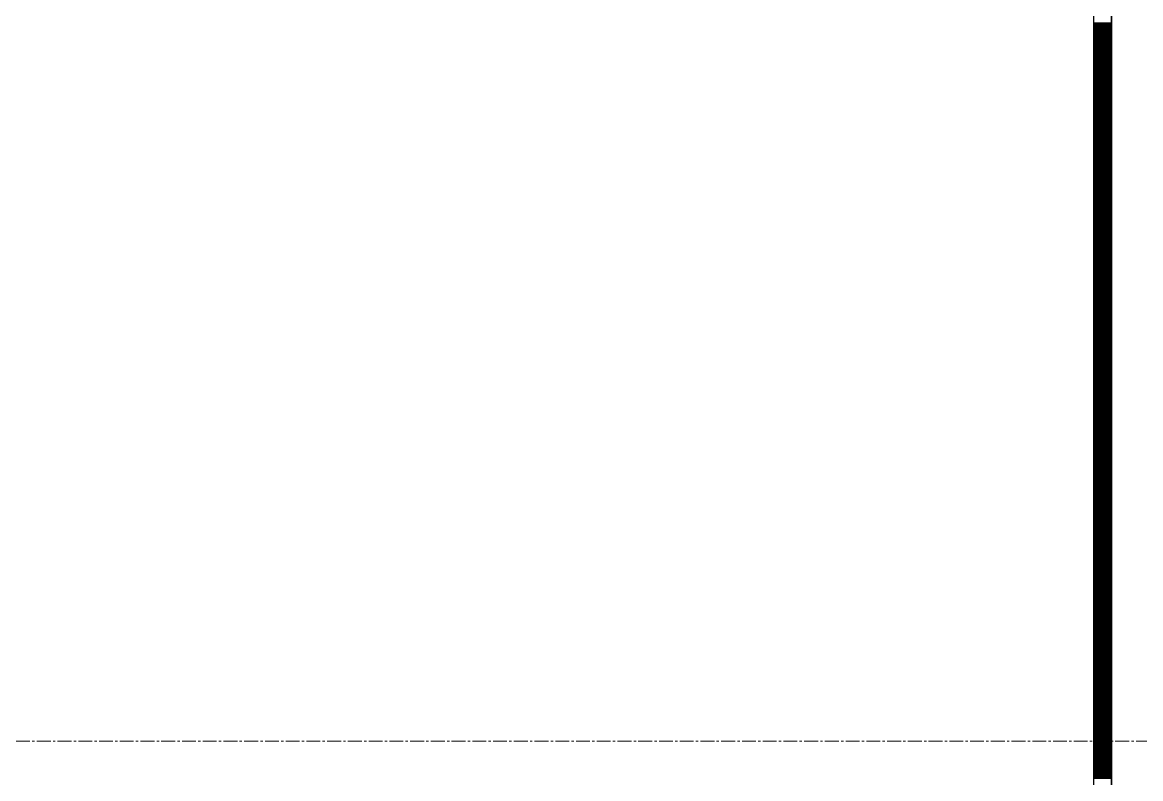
# Model space of a CAD drawing. Header units: millimetres. Extents: x -231292 to 573618, y -153144 to 564035.
# Drawn here: x 7072 to 8613, y 225215 to 226257 of the extents above; entities that cross this region are included whole.
import ezdxf

# ---------------------------------------------------------------- set-up
doc = ezdxf.new("R2010")
doc.units = ezdxf.units.MM
doc.linetypes.add('CENTER2', pattern=[28.575, 19.05, -3.175, 3.175, -3.175])
doc.layers.get('0').update_dxf_attribs({"color": 250})
doc.layers.get('Defpoints').update_dxf_attribs({"color": 250})
for name, color, linetype, lineweight in [('АР_Тонкая', 250, 'Continuous', 5), ('АР_Штриховка', 250, 'Continuous', 0), ('РД_Оси_100', 250, 'Continuous', 0), ('РД_Оси_размер', 250, 'Continuous', 0)]:
    doc.layers.add(name, color=color, linetype=linetype, lineweight=lineweight)
doc.styles.add('style1', font='ARIALN.TTF')
doc.dimstyles.new('Dim100_ареал', dxfattribs={"dimscale": 100, "dimtxt": 2.5, "dimasz": 1, "dimexe": 1, "dimexo": 1, "dimgap": 0.5, "dimtad": 1, "dimzin": 12, "dimdsep": 46, "dimtxsty": 'style1', "dimblk": 'ARCHTICK', "dimcen": 1, "dimdle": 1, "dimclrd": 256, "dimclre": 256, "dimaunit": 1, "dimadec": 0, "dimazin": 3, "dimtfac": 1, "dimtmove": 1, "dimatfit": 3, "dimldrblk": 'OPEN30', "dimfxl": 2, "dimfxlon": 1, "dimtolj": 1, "dimtzin": 0, "dimlwd": 9, "dimlwe": 9, "dimarcsym": 0})

# ---------------------------------------------------------------- blocks, each defined once
blk = doc.blocks.new('_ArchTick')
at = {"color": 0, "linetype": 'ByBlock', "const_width": 0.15}
blk.add_lwpolyline([(-0.5, -0.5), (0.5, 0.5)], dxfattribs=at)
blk = doc.blocks.new('*D180')
at = {"layer": 'Defpoints', "color": 0, "transparency": 16777216}
for p in [(1193587.3, 174613.2), (1194587.3, 174613.2), (1194587.3, 167713.2)]:
    blk.add_point(p, dxfattribs=at)
at = {"layer": 'РД_Оси_размер', "lineweight": 9, "transparency": 16777216}
for p, q in [((1193587.3, 167613.2), (1193587.3, 174713.2)), ((1193787.3, 174613.2), (1193487.3, 174613.2)), ((1193787.3, 167713.2), (1193487.3, 167713.2))]:
    blk.add_line(p, q, dxfattribs=at)
at = {"layer": 'РД_Оси_размер', "lineweight": 9, "transparency": 16777216, "xscale": 100, "yscale": 100, "zscale": 100}
for p, rotation in [((1193587.3, 174613.2), 90), ((1193587.3, 167713.2), 270)]:
    blk.add_blockref('_ArchTick', p, dxfattribs=dict(at, rotation=rotation))
at = {"layer": 'РД_Оси_размер', "color": 0, "transparency": 16777216, "insert": (1193179.9, 171163.2), "char_height": 700, "attachment_point": 5, "rotation": 90, "style": 'style1'}
blk.add_mtext('\\A1;6900', dxfattribs=at)
blk = doc.blocks.new('_Open30')
at = {"color": 0, "linetype": 'ByBlock', "lineweight": -2}
for p, q in [((-1, 0.268), (0, 0)), ((0, 0), (-1, -0.268)), ((0, 0), (-1, 0))]:
    blk.add_line(p, q, dxfattribs=at)
blk = doc.blocks.new('*D181')
at = {"layer": 'Defpoints', "color": 0, "transparency": 16777216}
for p in [(1193587.3, 177013.2), (1194587.3, 177013.2), (1194587.3, 174613.2)]:
    blk.add_point(p, dxfattribs=at)
at = {"layer": 'РД_Оси_размер', "lineweight": 9, "transparency": 16777216}
for p, q in [((1193587.3, 174513.2), (1193587.3, 177113.2)), ((1193787.3, 177013.2), (1193487.3, 177013.2)), ((1193787.3, 174613.2), (1193487.3, 174613.2))]:
    blk.add_line(p, q, dxfattribs=at)
at = {"layer": 'РД_Оси_размер', "lineweight": 9, "transparency": 16777216, "xscale": 100, "yscale": 100, "zscale": 100}
for p, rotation in [((1193587.3, 177013.2), 90), ((1193587.3, 174613.2), 270)]:
    blk.add_blockref('_ArchTick', p, dxfattribs=dict(at, rotation=rotation))
at = {"layer": 'РД_Оси_размер', "color": 0, "transparency": 16777216, "insert": (1193179.9, 175813.2), "char_height": 700, "attachment_point": 5, "rotation": 90, "style": 'style1'}
blk.add_mtext('\\A1;2400', dxfattribs=at)
blk = doc.blocks.new('оси_рен')
at = {"layer": 'РД_Оси_100', "color": 251, "linetype": 'CENTER2', "true_color": 0x636466}
blk.add_line((1225207.916, 174613.25), (1189697.958, 174613.25), dxfattribs=at)
at = {"layer": 'РД_Оси_размер', "color": 251, "true_color": 0x636466}
for base, p1, p2, picture, middle in [((1193587.313, 177013.25), (1194587.313, 174613.25), (1194587.313, 177013.25), '*D181', (1193179.912, 175813.25)), ((1193587.313, 174613.25), (1194587.313, 167713.25), (1194587.313, 174613.25), '*D180', (1193179.912, 171163.25))]:
    dim = blk.add_linear_dim(base=base, p1=p1, p2=p2, angle=90, dimstyle='Dim100_ареал', override={"dimtxt": 7}, dxfattribs=at)
    dim.commit()
    dim.dimension.update_dxf_attribs({"geometry": picture, "text_midpoint": middle})

msp = doc.modelspace()

# ---------------------------------------------------------------- linework, layer by layer
at = {"layer": 'АР_Тонкая', "color": 18, "linetype": 'Continuous', "lineweight": 25, "true_color": 0x000000}
for p, q in [((8548.243, 263866.253), (8548.243, 187666.253)), ((8573.243, 263866.253), (8573.243, 187666.253)), ((8573.243, 187666.253), (8573.243, 263866.253))]:
    msp.add_line(p, q, dxfattribs=at)
at = {"layer": 'АР_Штриховка', "color": 18, "linetype": 'Continuous', "lineweight": 25, "true_color": 0x000000}
for p, q in [((8548.243, 226256.002), (8573.243, 226256.002)), ((8548.243, 226255.002), (8573.243, 226255.002)), ((8548.243, 226254.002), (8573.243, 226254.002)), ((8548.243, 226253.002), (8573.243, 226253.002)), ((8548.243, 226252.002), (8573.243, 226252.002)), ((8548.243, 226251.002), (8573.243, 226251.002)), ((8548.243, 226250.002), (8573.243, 226250.002)), ((8548.243, 226249.002), (8573.243, 226249.002)), ((8548.243, 226248.002), (8573.243, 226248.002)), ((8548.243, 226247.002), (8573.243, 226247.002)), ((8548.243, 226246.002), (8573.243, 226246.002)), ((8548.243, 226245.002), (8573.243, 226245.002)), ((8548.243, 226244.002), (8573.243, 226244.002)), ((8548.243, 226243.002), (8573.243, 226243.002)), ((8548.243, 226242.002), (8573.243, 226242.002)), ((8548.243, 226241.002), (8573.243, 226241.002)), ((8548.243, 226240.002), (8573.243, 226240.002)), ((8548.243, 226239.002), (8573.243, 226239.002)), ((8548.243, 226238.002), (8573.243, 226238.002)), ((8548.243, 226237.002), (8573.243, 226237.002)), ((8548.243, 226236.002), (8573.243, 226236.002)), ((8548.243, 226235.002), (8573.243, 226235.002)), ((8548.243, 226234.002), (8573.243, 226234.002)), ((8548.243, 226233.002), (8573.243, 226233.002)), ((8548.243, 226232.002), (8573.243, 226232.002)), ((8548.243, 226231.002), (8573.243, 226231.002)), ((8548.243, 226230.002), (8573.243, 226230.002)), ((8548.243, 226229.002), (8573.243, 226229.002)), ((8548.243, 226228.002), (8573.243, 226228.002)), ((8548.243, 226227.002), (8573.243, 226227.002)), ((8548.243, 226226.002), (8573.243, 226226.002)), ((8548.243, 226225.002), (8573.243, 226225.002)), ((8548.243, 226224.002), (8573.243, 226224.002)), ((8548.243, 226223.002), (8573.243, 226223.002)), ((8548.243, 226222.002), (8573.243, 226222.002)), ((8548.243, 226221.002), (8573.243, 226221.002)), ((8548.243, 226220.002), (8573.243, 226220.002)), ((8548.243, 226219.002), (8573.243, 226219.002)), ((8548.243, 226218.002), (8573.243, 226218.002)), ((8548.243, 226217.002), (8573.243, 226217.002)), ((8548.243, 226216.002), (8573.243, 226216.002)), ((8548.243, 226215.002), (8573.243, 226215.002)), ((8548.243, 226214.002), (8573.243, 226214.002)), ((8548.243, 226213.002), (8573.243, 226213.002)), ((8548.243, 226212.002), (8573.243, 226212.002)), ((8548.243, 226211.002), (8573.243, 226211.002)), ((8548.243, 226210.002), (8573.243, 226210.002)), ((8548.243, 226209.002), (8573.243, 226209.002)), ((8548.243, 226208.002), (8573.243, 226208.002)), ((8548.243, 226207.002), (8573.243, 226207.002)), ((8548.243, 226206.002), (8573.243, 226206.002)), ((8548.243, 226205.002), (8573.243, 226205.002)), ((8548.243, 226204.002), (8573.243, 226204.002)), ((8548.243, 226203.002), (8573.243, 226203.002)), ((8548.243, 226202.002), (8573.243, 226202.002)), ((8548.243, 226201.002), (8573.243, 226201.002)), ((8548.243, 226200.002), (8573.243, 226200.002)), ((8548.243, 226199.002), (8573.243, 226199.002)), ((8548.243, 226198.002), (8573.243, 226198.002)), ((8548.243, 226197.002), (8573.243, 226197.002)), ((8548.243, 226196.002), (8573.243, 226196.002)), ((8548.243, 226195.002), (8573.243, 226195.002)), ((8548.243, 226194.002), (8573.243, 226194.002)), ((8548.243, 226193.002), (8573.243, 226193.002)), ((8548.243, 226192.002), (8573.243, 226192.002)), ((8548.243, 226191.002), (8573.243, 226191.002)), ((8548.243, 226190.002), (8573.243, 226190.002)), ((8548.243, 226189.002), (8573.243, 226189.002)), ((8548.243, 226188.002), (8573.243, 226188.002)), ((8548.243, 226187.002), (8573.243, 226187.002)), ((8548.243, 226186.002), (8573.243, 226186.002)), ((8548.243, 226185.002), (8573.243, 226185.002)), ((8548.243, 226184.002), (8573.243, 226184.002)), ((8548.243, 226183.002), (8573.243, 226183.002)), ((8548.243, 226182.002), (8573.243, 226182.002)), ((8548.243, 226181.002), (8573.243, 226181.002)), ((8548.243, 226180.002), (8573.243, 226180.002)), ((8548.243, 226179.002), (8573.243, 226179.002)), ((8548.243, 226178.002), (8573.243, 226178.002)), ((8548.243, 226177.002), (8573.243, 226177.002)), ((8548.243, 226176.002), (8573.243, 226176.002)), ((8548.243, 226175.002), (8573.243, 226175.002)), ((8548.243, 226174.002), (8573.243, 226174.002)), ((8548.243, 226173.002), (8573.243, 226173.002)), ((8548.243, 226172.002), (8573.243, 226172.002)), ((8548.243, 226171.002), (8573.243, 226171.002)), ((8548.243, 226170.002), (8573.243, 226170.002)), ((8548.243, 226169.002), (8573.243, 226169.002)), ((8548.243, 226168.002), (8573.243, 226168.002)), ((8548.243, 226167.002), (8573.243, 226167.002)), ((8548.243, 226166.002), (8573.243, 226166.002)), ((8548.243, 226165.002), (8573.243, 226165.002)), ((8548.243, 226164.002), (8573.243, 226164.002)), ((8548.243, 226163.002), (8573.243, 226163.002)), ((8548.243, 226162.002), (8573.243, 226162.002)), ((8548.243, 226161.002), (8573.243, 226161.002)), ((8548.243, 226160.002), (8573.243, 226160.002)), ((8548.243, 226159.002), (8573.243, 226159.002)), ((8548.243, 226158.002), (8573.243, 226158.002)), ((8548.243, 226157.002), (8573.243, 226157.002)), ((8548.243, 226156.002), (8573.243, 226156.002)), ((8548.243, 226155.002), (8573.243, 226155.002)), ((8548.243, 226154.002), (8573.243, 226154.002)), ((8548.243, 226153.002), (8573.243, 226153.002)), ((8548.243, 226152.002), (8573.243, 226152.002)), ((8548.243, 226151.002), (8573.243, 226151.002)), ((8548.243, 226150.002), (8573.243, 226150.002)), ((8548.243, 226149.002), (8573.243, 226149.002)), ((8548.243, 226148.002), (8573.243, 226148.002)), ((8548.243, 226147.002), (8573.243, 226147.002)), ((8548.243, 226146.002), (8573.243, 226146.002)), ((8548.243, 226145.002), (8573.243, 226145.002)), ((8548.243, 226144.002), (8573.243, 226144.002)), ((8548.243, 226143.002), (8573.243, 226143.002)), ((8548.243, 226142.002), (8573.243, 226142.002)), ((8548.243, 226141.002), (8573.243, 226141.002)), ((8548.243, 226140.002), (8573.243, 226140.002)), ((8548.243, 226139.002), (8573.243, 226139.002)), ((8548.243, 226138.002), (8573.243, 226138.002)), ((8548.243, 226137.002), (8573.243, 226137.002)), ((8548.243, 226136.002), (8573.243, 226136.002)), ((8548.243, 226135.002), (8573.243, 226135.002)), ((8548.243, 226134.002), (8573.243, 226134.002)), ((8548.243, 226133.002), (8573.243, 226133.002)), ((8548.243, 226132.002), (8573.243, 226132.002)), ((8548.243, 226131.002), (8573.243, 226131.002)), ((8548.243, 226130.002), (8573.243, 226130.002)), ((8548.243, 226129.002), (8573.243, 226129.002)), ((8548.243, 226128.002), (8573.243, 226128.002)), ((8548.243, 226127.002), (8573.243, 226127.002)), ((8548.243, 226126.002), (8573.243, 226126.002)), ((8548.243, 226125.002), (8573.243, 226125.002)), ((8548.243, 226124.002), (8573.243, 226124.002)), ((8548.243, 226123.002), (8573.243, 226123.002)), ((8548.243, 226122.002), (8573.243, 226122.002)), ((8548.243, 226121.002), (8573.243, 226121.002)), ((8548.243, 226120.002), (8573.243, 226120.002)), ((8548.243, 226119.002), (8573.243, 226119.002)), ((8548.243, 226118.002), (8573.243, 226118.002)), ((8548.243, 226117.002), (8573.243, 226117.002)), ((8548.243, 226116.002), (8573.243, 226116.002)), ((8548.243, 226115.002), (8573.243, 226115.002)), ((8548.243, 226114.002), (8573.243, 226114.002)), ((8548.243, 226113.002), (8573.243, 226113.002)), ((8548.243, 226112.002), (8573.243, 226112.002)), ((8548.243, 226111.002), (8573.243, 226111.002)), ((8548.243, 226110.002), (8573.243, 226110.002)), ((8548.243, 226109.002), (8573.243, 226109.002)), ((8548.243, 226108.002), (8573.243, 226108.002)), ((8548.243, 226107.002), (8573.243, 226107.002)), ((8548.243, 226106.002), (8573.243, 226106.002)), ((8548.243, 226105.002), (8573.243, 226105.002)), ((8548.243, 226104.002), (8573.243, 226104.002)), ((8548.243, 226103.002), (8573.243, 226103.002)), ((8548.243, 226102.002), (8573.243, 226102.002)), ((8548.243, 226101.002), (8573.243, 226101.002)), ((8548.243, 226100.002), (8573.243, 226100.002)), ((8548.243, 226099.002), (8573.243, 226099.002)), ((8548.243, 226098.002), (8573.243, 226098.002)), ((8548.243, 226097.002), (8573.243, 226097.002)), ((8548.243, 226096.002), (8573.243, 226096.002)), ((8548.243, 226095.002), (8573.243, 226095.002)), ((8548.243, 226094.002), (8573.243, 226094.002)), ((8548.243, 226093.002), (8573.243, 226093.002)), ((8548.243, 226092.002), (8573.243, 226092.002)), ((8548.243, 226091.002), (8573.243, 226091.002)), ((8548.243, 226090.002), (8573.243, 226090.002)), ((8548.243, 226089.002), (8573.243, 226089.002)), ((8548.243, 226088.002), (8573.243, 226088.002)), ((8548.243, 226087.002), (8573.243, 226087.002)), ((8548.243, 226086.002), (8573.243, 226086.002)), ((8548.243, 226085.002), (8573.243, 226085.002)), ((8548.243, 226084.002), (8573.243, 226084.002)), ((8548.243, 226083.002), (8573.243, 226083.002)), ((8548.243, 226082.002), (8573.243, 226082.002)), ((8548.243, 226081.002), (8573.243, 226081.002)), ((8548.243, 226080.002), (8573.243, 226080.002)), ((8548.243, 226079.002), (8573.243, 226079.002)), ((8548.243, 226078.002), (8573.243, 226078.002)), ((8548.243, 226077.002), (8573.243, 226077.002)), ((8548.243, 226076.002), (8573.243, 226076.002)), ((8548.243, 226075.002), (8573.243, 226075.002)), ((8548.243, 226074.002), (8573.243, 226074.002)), ((8548.243, 226073.002), (8573.243, 226073.002)), ((8548.243, 226072.002), (8573.243, 226072.002)), ((8548.243, 226071.002), (8573.243, 226071.002)), ((8548.243, 226070.002), (8573.243, 226070.002)), ((8548.243, 226069.002), (8573.243, 226069.002)), ((8548.243, 226068.002), (8573.243, 226068.002)), ((8548.243, 226067.002), (8573.243, 226067.002)), ((8548.243, 226066.002), (8573.243, 226066.002)), ((8548.243, 226065.002), (8573.243, 226065.002)), ((8548.243, 226064.002), (8573.243, 226064.002)), ((8548.243, 226063.002), (8573.243, 226063.002)), ((8548.243, 226062.002), (8573.243, 226062.002)), ((8548.243, 226061.002), (8573.243, 226061.002)), ((8548.243, 226060.002), (8573.243, 226060.002)), ((8548.243, 226059.002), (8573.243, 226059.002)), ((8548.243, 226058.002), (8573.243, 226058.002)), ((8548.243, 226057.002), (8573.243, 226057.002)), ((8548.243, 226056.002), (8573.243, 226056.002)), ((8548.243, 226055.002), (8573.243, 226055.002)), ((8548.243, 226054.002), (8573.243, 226054.002)), ((8548.243, 226053.002), (8573.243, 226053.002)), ((8548.243, 226052.002), (8573.243, 226052.002)), ((8548.243, 226051.002), (8573.243, 226051.002)), ((8548.243, 226050.002), (8573.243, 226050.002)), ((8548.243, 226049.002), (8573.243, 226049.002)), ((8548.243, 226048.002), (8573.243, 226048.002)), ((8548.243, 226047.002), (8573.243, 226047.002)), ((8548.243, 226046.002), (8573.243, 226046.002)), ((8548.243, 226045.002), (8573.243, 226045.002)), ((8548.243, 226044.002), (8573.243, 226044.002)), ((8548.243, 226043.002), (8573.243, 226043.002)), ((8548.243, 226042.002), (8573.243, 226042.002)), ((8548.243, 226041.002), (8573.243, 226041.002)), ((8548.243, 226040.002), (8573.243, 226040.002)), ((8548.243, 226039.002), (8573.243, 226039.002)), ((8548.243, 226038.002), (8573.243, 226038.002)), ((8548.243, 226037.002), (8573.243, 226037.002)), ((8548.243, 226036.002), (8573.243, 226036.002)), ((8548.243, 226035.002), (8573.243, 226035.002)), ((8548.243, 226034.002), (8573.243, 226034.002)), ((8548.243, 226033.002), (8573.243, 226033.002)), ((8548.243, 226032.002), (8573.243, 226032.002)), ((8548.243, 226031.002), (8573.243, 226031.002)), ((8548.243, 226030.002), (8573.243, 226030.002)), ((8548.243, 226029.002), (8573.243, 226029.002)), ((8548.243, 226028.002), (8573.243, 226028.002)), ((8548.243, 226027.002), (8573.243, 226027.002)), ((8548.243, 226026.002), (8573.243, 226026.002)), ((8548.243, 226025.002), (8573.243, 226025.002)), ((8548.243, 226024.002), (8573.243, 226024.002)), ((8548.243, 226023.002), (8573.243, 226023.002)), ((8548.243, 226022.002), (8573.243, 226022.002)), ((8548.243, 226021.002), (8573.243, 226021.002)), ((8548.243, 226020.002), (8573.243, 226020.002)), ((8548.243, 226019.002), (8573.243, 226019.002)), ((8548.243, 226018.002), (8573.243, 226018.002)), ((8548.243, 226017.002), (8573.243, 226017.002)), ((8548.243, 226016.002), (8573.243, 226016.002)), ((8548.243, 226015.002), (8573.243, 226015.002)), ((8548.243, 226014.002), (8573.243, 226014.002)), ((8548.243, 226013.002), (8573.243, 226013.002)), ((8548.243, 226012.002), (8573.243, 226012.002)), ((8548.243, 226011.002), (8573.243, 226011.002)), ((8548.243, 226010.002), (8573.243, 226010.002)), ((8548.243, 226009.002), (8573.243, 226009.002)), ((8548.243, 226008.002), (8573.243, 226008.002)), ((8548.243, 226007.002), (8573.243, 226007.002)), ((8548.243, 226006.002), (8573.243, 226006.002)), ((8548.243, 226005.002), (8573.243, 226005.002)), ((8548.243, 226004.002), (8573.243, 226004.002)), ((8548.243, 226003.002), (8573.243, 226003.002)), ((8548.243, 226002.002), (8573.243, 226002.002)), ((8548.243, 226001.002), (8573.243, 226001.002)), ((8548.243, 226000.002), (8573.243, 226000.002)), ((8548.243, 225999.002), (8573.243, 225999.002)), ((8548.243, 225998.002), (8573.243, 225998.002)), ((8548.243, 225997.002), (8573.243, 225997.002)), ((8548.243, 225996.002), (8573.243, 225996.002)), ((8548.243, 225995.002), (8573.243, 225995.002)), ((8548.243, 225994.002), (8573.243, 225994.002)), ((8548.243, 225993.002), (8573.243, 225993.002)), ((8548.243, 225992.002), (8573.243, 225992.002)), ((8548.243, 225991.002), (8573.243, 225991.002)), ((8548.243, 225990.002), (8573.243, 225990.002)), ((8548.243, 225989.002), (8573.243, 225989.002)), ((8548.243, 225988.002), (8573.243, 225988.002)), ((8548.243, 225987.002), (8573.243, 225987.002)), ((8548.243, 225986.002), (8573.243, 225986.002)), ((8548.243, 225985.002), (8573.243, 225985.002)), ((8548.243, 225984.002), (8573.243, 225984.002)), ((8548.243, 225983.002), (8573.243, 225983.002)), ((8548.243, 225982.002), (8573.243, 225982.002)), ((8548.243, 225981.002), (8573.243, 225981.002)), ((8548.243, 225980.002), (8573.243, 225980.002)), ((8548.243, 225979.002), (8573.243, 225979.002)), ((8548.243, 225978.002), (8573.243, 225978.002)), ((8548.243, 225977.002), (8573.243, 225977.002)), ((8548.243, 225976.002), (8573.243, 225976.002)), ((8548.243, 225975.002), (8573.243, 225975.002)), ((8548.243, 225974.002), (8573.243, 225974.002)), ((8548.243, 225973.002), (8573.243, 225973.002)), ((8548.243, 225972.002), (8573.243, 225972.002)), ((8548.243, 225971.002), (8573.243, 225971.002)), ((8548.243, 225970.002), (8573.243, 225970.002)), ((8548.243, 225969.002), (8573.243, 225969.002)), ((8548.243, 225968.002), (8573.243, 225968.002)), ((8548.243, 225967.002), (8573.243, 225967.002)), ((8548.243, 225966.002), (8573.243, 225966.002)), ((8548.243, 225965.002), (8573.243, 225965.002)), ((8548.243, 225964.002), (8573.243, 225964.002)), ((8548.243, 225963.002), (8573.243, 225963.002)), ((8548.243, 225962.002), (8573.243, 225962.002)), ((8548.243, 225961.002), (8573.243, 225961.002)), ((8548.243, 225960.002), (8573.243, 225960.002)), ((8548.243, 225959.002), (8573.243, 225959.002)), ((8548.243, 225958.002), (8573.243, 225958.002)), ((8548.243, 225957.002), (8573.243, 225957.002)), ((8548.243, 225956.002), (8573.243, 225956.002)), ((8548.243, 225955.002), (8573.243, 225955.002)), ((8548.243, 225954.002), (8573.243, 225954.002)), ((8548.243, 225953.002), (8573.243, 225953.002)), ((8548.243, 225952.002), (8573.243, 225952.002)), ((8548.243, 225951.002), (8573.243, 225951.002)), ((8548.243, 225950.002), (8573.243, 225950.002)), ((8548.243, 225949.002), (8573.243, 225949.002)), ((8548.243, 225948.002), (8573.243, 225948.002)), ((8548.243, 225947.002), (8573.243, 225947.002)), ((8548.243, 225946.002), (8573.243, 225946.002)), ((8548.243, 225945.002), (8573.243, 225945.002)), ((8548.243, 225944.002), (8573.243, 225944.002)), ((8548.243, 225943.002), (8573.243, 225943.002)), ((8548.243, 225942.002), (8573.243, 225942.002)), ((8548.243, 225941.002), (8573.243, 225941.002)), ((8548.243, 225940.002), (8573.243, 225940.002)), ((8548.243, 225939.002), (8573.243, 225939.002)), ((8548.243, 225938.002), (8573.243, 225938.002)), ((8548.243, 225937.002), (8573.243, 225937.002)), ((8548.243, 225936.002), (8573.243, 225936.002)), ((8548.243, 225935.002), (8573.243, 225935.002)), ((8548.243, 225934.002), (8573.243, 225934.002)), ((8548.243, 225933.002), (8573.243, 225933.002)), ((8548.243, 225932.002), (8573.243, 225932.002)), ((8548.243, 225931.002), (8573.243, 225931.002)), ((8548.243, 225930.002), (8573.243, 225930.002)), ((8548.243, 225929.002), (8573.243, 225929.002)), ((8548.243, 225928.002), (8573.243, 225928.002)), ((8548.243, 225927.002), (8573.243, 225927.002)), ((8548.243, 225926.002), (8573.243, 225926.002)), ((8548.243, 225925.002), (8573.243, 225925.002)), ((8548.243, 225924.002), (8573.243, 225924.002)), ((8548.243, 225923.002), (8573.243, 225923.002)), ((8548.243, 225922.002), (8573.243, 225922.002)), ((8548.243, 225921.002), (8573.243, 225921.002)), ((8548.243, 225920.002), (8573.243, 225920.002)), ((8548.243, 225919.002), (8573.243, 225919.002)), ((8548.243, 225918.002), (8573.243, 225918.002)), ((8548.243, 225917.002), (8573.243, 225917.002)), ((8548.243, 225916.002), (8573.243, 225916.002)), ((8548.243, 225915.002), (8573.243, 225915.002)), ((8548.243, 225914.002), (8573.243, 225914.002)), ((8548.243, 225913.002), (8573.243, 225913.002)), ((8548.243, 225912.002), (8573.243, 225912.002)), ((8548.243, 225911.002), (8573.243, 225911.002)), ((8548.243, 225910.002), (8573.243, 225910.002)), ((8548.243, 225909.002), (8573.243, 225909.002)), ((8548.243, 225908.002), (8573.243, 225908.002)), ((8548.243, 225907.002), (8573.243, 225907.002)), ((8548.243, 225906.002), (8573.243, 225906.002)), ((8548.243, 225905.002), (8573.243, 225905.002)), ((8548.243, 225904.002), (8573.243, 225904.002)), ((8548.243, 225903.002), (8573.243, 225903.002)), ((8548.243, 225902.002), (8573.243, 225902.002)), ((8548.243, 225901.002), (8573.243, 225901.002)), ((8548.243, 225900.002), (8573.243, 225900.002)), ((8548.243, 225899.002), (8573.243, 225899.002)), ((8548.243, 225898.002), (8573.243, 225898.002)), ((8548.243, 225897.002), (8573.243, 225897.002)), ((8548.243, 225896.002), (8573.243, 225896.002)), ((8548.243, 225895.002), (8573.243, 225895.002)), ((8548.243, 225894.002), (8573.243, 225894.002)), ((8548.243, 225893.002), (8573.243, 225893.002)), ((8548.243, 225892.002), (8573.243, 225892.002)), ((8548.243, 225891.002), (8573.243, 225891.002)), ((8548.243, 225890.002), (8573.243, 225890.002)), ((8548.243, 225889.002), (8573.243, 225889.002)), ((8548.243, 225888.002), (8573.243, 225888.002)), ((8548.243, 225887.002), (8573.243, 225887.002)), ((8548.243, 225886.002), (8573.243, 225886.002)), ((8548.243, 225885.002), (8573.243, 225885.002)), ((8548.243, 225884.002), (8573.243, 225884.002)), ((8548.243, 225883.002), (8573.243, 225883.002)), ((8548.243, 225882.002), (8573.243, 225882.002)), ((8548.243, 225881.002), (8573.243, 225881.002)), ((8548.243, 225880.002), (8573.243, 225880.002)), ((8548.243, 225879.002), (8573.243, 225879.002)), ((8548.243, 225878.002), (8573.243, 225878.002)), ((8548.243, 225877.002), (8573.243, 225877.002)), ((8548.243, 225876.002), (8573.243, 225876.002)), ((8548.243, 225875.002), (8573.243, 225875.002)), ((8548.243, 225874.002), (8573.243, 225874.002)), ((8548.243, 225873.002), (8573.243, 225873.002)), ((8548.243, 225872.002), (8573.243, 225872.002)), ((8548.243, 225871.002), (8573.243, 225871.002)), ((8548.243, 225870.002), (8573.243, 225870.002)), ((8548.243, 225869.002), (8573.243, 225869.002)), ((8548.243, 225868.002), (8573.243, 225868.002)), ((8548.243, 225867.002), (8573.243, 225867.002)), ((8548.243, 225866.002), (8573.243, 225866.002)), ((8548.243, 225865.002), (8573.243, 225865.002)), ((8548.243, 225864.002), (8573.243, 225864.002)), ((8548.243, 225863.002), (8573.243, 225863.002)), ((8548.243, 225862.002), (8573.243, 225862.002)), ((8548.243, 225861.002), (8573.243, 225861.002)), ((8548.243, 225860.002), (8573.243, 225860.002)), ((8548.243, 225859.002), (8573.243, 225859.002)), ((8548.243, 225858.002), (8573.243, 225858.002)), ((8548.243, 225857.002), (8573.243, 225857.002)), ((8548.243, 225856.002), (8573.243, 225856.002)), ((8548.243, 225855.002), (8573.243, 225855.002)), ((8548.243, 225854.002), (8573.243, 225854.002)), ((8548.243, 225853.002), (8573.243, 225853.002)), ((8548.243, 225852.002), (8573.243, 225852.002)), ((8548.243, 225851.002), (8573.243, 225851.002)), ((8548.243, 225850.002), (8573.243, 225850.002)), ((8548.243, 225849.002), (8573.243, 225849.002)), ((8548.243, 225848.002), (8573.243, 225848.002)), ((8548.243, 225847.002), (8573.243, 225847.002)), ((8548.243, 225846.002), (8573.243, 225846.002)), ((8548.243, 225845.002), (8573.243, 225845.002)), ((8548.243, 225844.002), (8573.243, 225844.002)), ((8548.243, 225843.002), (8573.243, 225843.002)), ((8548.243, 225842.002), (8573.243, 225842.002)), ((8548.243, 225841.002), (8573.243, 225841.002)), ((8548.243, 225840.002), (8573.243, 225840.002)), ((8548.243, 225839.002), (8573.243, 225839.002)), ((8548.243, 225838.002), (8573.243, 225838.002)), ((8548.243, 225837.002), (8573.243, 225837.002)), ((8548.243, 225836.002), (8573.243, 225836.002)), ((8548.243, 225835.002), (8573.243, 225835.002)), ((8548.243, 225834.002), (8573.243, 225834.002)), ((8548.243, 225833.002), (8573.243, 225833.002)), ((8548.243, 225832.002), (8573.243, 225832.002)), ((8548.243, 225831.002), (8573.243, 225831.002)), ((8548.243, 225830.002), (8573.243, 225830.002)), ((8548.243, 225829.002), (8573.243, 225829.002)), ((8548.243, 225828.002), (8573.243, 225828.002)), ((8548.243, 225827.002), (8573.243, 225827.002)), ((8548.243, 225826.002), (8573.243, 225826.002)), ((8548.243, 225825.002), (8573.243, 225825.002)), ((8548.243, 225824.002), (8573.243, 225824.002)), ((8548.243, 225823.002), (8573.243, 225823.002)), ((8548.243, 225822.002), (8573.243, 225822.002)), ((8548.243, 225821.002), (8573.243, 225821.002)), ((8548.243, 225820.002), (8573.243, 225820.002)), ((8548.243, 225819.002), (8573.243, 225819.002)), ((8548.243, 225818.002), (8573.243, 225818.002)), ((8548.243, 225817.002), (8573.243, 225817.002)), ((8548.243, 225816.002), (8573.243, 225816.002)), ((8548.243, 225815.002), (8573.243, 225815.002)), ((8548.243, 225814.002), (8573.243, 225814.002)), ((8548.243, 225813.002), (8573.243, 225813.002)), ((8548.243, 225812.002), (8573.243, 225812.002)), ((8548.243, 225811.002), (8573.243, 225811.002)), ((8548.243, 225810.002), (8573.243, 225810.002)), ((8548.243, 225809.002), (8573.243, 225809.002)), ((8548.243, 225808.002), (8573.243, 225808.002)), ((8548.243, 225807.002), (8573.243, 225807.002)), ((8548.243, 225806.002), (8573.243, 225806.002)), ((8548.243, 225805.002), (8573.243, 225805.002)), ((8548.243, 225804.002), (8573.243, 225804.002)), ((8548.243, 225803.002), (8573.243, 225803.002)), ((8548.243, 225802.002), (8573.243, 225802.002)), ((8548.243, 225801.002), (8573.243, 225801.002)), ((8548.243, 225800.002), (8573.243, 225800.002)), ((8548.243, 225799.002), (8573.243, 225799.002)), ((8548.243, 225798.002), (8573.243, 225798.002)), ((8548.243, 225797.002), (8573.243, 225797.002)), ((8548.243, 225796.002), (8573.243, 225796.002)), ((8548.243, 225795.002), (8573.243, 225795.002)), ((8548.243, 225794.002), (8573.243, 225794.002)), ((8548.243, 225793.002), (8573.243, 225793.002)), ((8548.243, 225792.002), (8573.243, 225792.002)), ((8548.243, 225791.002), (8573.243, 225791.002)), ((8548.243, 225790.002), (8573.243, 225790.002)), ((8548.243, 225789.002), (8573.243, 225789.002)), ((8548.243, 225788.002), (8573.243, 225788.002)), ((8548.243, 225787.002), (8573.243, 225787.002)), ((8548.243, 225786.002), (8573.243, 225786.002)), ((8548.243, 225785.002), (8573.243, 225785.002)), ((8548.243, 225784.002), (8573.243, 225784.002)), ((8548.243, 225783.002), (8573.243, 225783.002)), ((8548.243, 225782.002), (8573.243, 225782.002)), ((8548.243, 225781.002), (8573.243, 225781.002)), ((8548.243, 225780.002), (8573.243, 225780.002)), ((8548.243, 225779.002), (8573.243, 225779.002)), ((8548.243, 225778.002), (8573.243, 225778.002)), ((8548.243, 225777.002), (8573.243, 225777.002)), ((8548.243, 225776.002), (8573.243, 225776.002)), ((8548.243, 225775.002), (8573.243, 225775.002)), ((8548.243, 225774.002), (8573.243, 225774.002)), ((8548.243, 225773.002), (8573.243, 225773.002)), ((8548.243, 225772.002), (8573.243, 225772.002)), ((8548.243, 225771.002), (8573.243, 225771.002)), ((8548.243, 225770.002), (8573.243, 225770.002)), ((8548.243, 225769.002), (8573.243, 225769.002)), ((8548.243, 225768.002), (8573.243, 225768.002)), ((8548.243, 225767.002), (8573.243, 225767.002)), ((8548.243, 225766.002), (8573.243, 225766.002)), ((8548.243, 225765.002), (8573.243, 225765.002)), ((8548.243, 225764.002), (8573.243, 225764.002)), ((8548.243, 225763.002), (8573.243, 225763.002)), ((8548.243, 225762.002), (8573.243, 225762.002)), ((8548.243, 225761.002), (8573.243, 225761.002)), ((8548.243, 225760.002), (8573.243, 225760.002)), ((8548.243, 225759.002), (8573.243, 225759.002)), ((8548.243, 225758.002), (8573.243, 225758.002)), ((8548.243, 225757.002), (8573.243, 225757.002)), ((8548.243, 225756.002), (8573.243, 225756.002)), ((8548.243, 225755.002), (8573.243, 225755.002)), ((8548.243, 225754.002), (8573.243, 225754.002)), ((8548.243, 225753.002), (8573.243, 225753.002)), ((8548.243, 225752.002), (8573.243, 225752.002)), ((8548.243, 225751.002), (8573.243, 225751.002)), ((8548.243, 225750.002), (8573.243, 225750.002)), ((8548.243, 225749.002), (8573.243, 225749.002)), ((8548.243, 225748.002), (8573.243, 225748.002)), ((8548.243, 225747.002), (8573.243, 225747.002)), ((8548.243, 225746.002), (8573.243, 225746.002)), ((8548.243, 225745.002), (8573.243, 225745.002)), ((8548.243, 225744.002), (8573.243, 225744.002)), ((8548.243, 225743.002), (8573.243, 225743.002)), ((8548.243, 225742.002), (8573.243, 225742.002)), ((8548.243, 225741.002), (8573.243, 225741.002)), ((8548.243, 225740.002), (8573.243, 225740.002)), ((8548.243, 225739.002), (8573.243, 225739.002)), ((8548.243, 225738.002), (8573.243, 225738.002)), ((8548.243, 225737.002), (8573.243, 225737.002)), ((8548.243, 225736.002), (8573.243, 225736.002)), ((8548.243, 225735.002), (8573.243, 225735.002)), ((8548.243, 225734.002), (8573.243, 225734.002)), ((8548.243, 225733.002), (8573.243, 225733.002)), ((8548.243, 225732.002), (8573.243, 225732.002)), ((8548.243, 225731.002), (8573.243, 225731.002)), ((8548.243, 225730.002), (8573.243, 225730.002)), ((8548.243, 225729.002), (8573.243, 225729.002)), ((8548.243, 225728.002), (8573.243, 225728.002)), ((8548.243, 225727.002), (8573.243, 225727.002)), ((8548.243, 225726.002), (8573.243, 225726.002)), ((8548.243, 225725.002), (8573.243, 225725.002)), ((8548.243, 225724.002), (8573.243, 225724.002)), ((8548.243, 225723.002), (8573.243, 225723.002)), ((8548.243, 225722.002), (8573.243, 225722.002)), ((8548.243, 225721.002), (8573.243, 225721.002)), ((8548.243, 225720.002), (8573.243, 225720.002)), ((8548.243, 225719.002), (8573.243, 225719.002)), ((8548.243, 225718.002), (8573.243, 225718.002)), ((8548.243, 225717.002), (8573.243, 225717.002)), ((8548.243, 225716.002), (8573.243, 225716.002)), ((8548.243, 225715.002), (8573.243, 225715.002)), ((8548.243, 225714.002), (8573.243, 225714.002)), ((8548.243, 225713.002), (8573.243, 225713.002)), ((8548.243, 225712.002), (8573.243, 225712.002)), ((8548.243, 225711.002), (8573.243, 225711.002)), ((8548.243, 225710.002), (8573.243, 225710.002)), ((8548.243, 225709.002), (8573.243, 225709.002)), ((8548.243, 225708.002), (8573.243, 225708.002)), ((8548.243, 225707.002), (8573.243, 225707.002)), ((8548.243, 225706.002), (8573.243, 225706.002)), ((8548.243, 225705.002), (8573.243, 225705.002)), ((8548.243, 225704.002), (8573.243, 225704.002)), ((8548.243, 225703.002), (8573.243, 225703.002)), ((8548.243, 225702.002), (8573.243, 225702.002)), ((8548.243, 225701.002), (8573.243, 225701.002)), ((8548.243, 225700.002), (8573.243, 225700.002)), ((8548.243, 225699.002), (8573.243, 225699.002)), ((8548.243, 225698.002), (8573.243, 225698.002)), ((8548.243, 225697.002), (8573.243, 225697.002)), ((8548.243, 225696.002), (8573.243, 225696.002)), ((8548.243, 225695.002), (8573.243, 225695.002)), ((8548.243, 225694.002), (8573.243, 225694.002)), ((8548.243, 225693.002), (8573.243, 225693.002)), ((8548.243, 225692.002), (8573.243, 225692.002)), ((8548.243, 225691.002), (8573.243, 225691.002)), ((8548.243, 225690.002), (8573.243, 225690.002)), ((8548.243, 225689.002), (8573.243, 225689.002)), ((8548.243, 225688.002), (8573.243, 225688.002)), ((8548.243, 225687.002), (8573.243, 225687.002)), ((8548.243, 225686.002), (8573.243, 225686.002)), ((8548.243, 225685.002), (8573.243, 225685.002)), ((8548.243, 225684.002), (8573.243, 225684.002)), ((8548.243, 225683.002), (8573.243, 225683.002)), ((8548.243, 225682.002), (8573.243, 225682.002)), ((8548.243, 225681.002), (8573.243, 225681.002)), ((8548.243, 225680.002), (8573.243, 225680.002)), ((8548.243, 225679.002), (8573.243, 225679.002)), ((8548.243, 225678.002), (8573.243, 225678.002)), ((8548.243, 225677.002), (8573.243, 225677.002)), ((8548.243, 225676.002), (8573.243, 225676.002)), ((8548.243, 225675.002), (8573.243, 225675.002)), ((8548.243, 225674.002), (8573.243, 225674.002)), ((8548.243, 225673.002), (8573.243, 225673.002)), ((8548.243, 225672.002), (8573.243, 225672.002)), ((8548.243, 225671.002), (8573.243, 225671.002)), ((8548.243, 225670.002), (8573.243, 225670.002)), ((8548.243, 225669.002), (8573.243, 225669.002)), ((8548.243, 225668.002), (8573.243, 225668.002)), ((8548.243, 225667.002), (8573.243, 225667.002)), ((8548.243, 225666.002), (8573.243, 225666.002)), ((8548.243, 225665.002), (8573.243, 225665.002)), ((8548.243, 225664.002), (8573.243, 225664.002)), ((8548.243, 225663.002), (8573.243, 225663.002)), ((8548.243, 225662.002), (8573.243, 225662.002)), ((8548.243, 225661.002), (8573.243, 225661.002)), ((8548.243, 225660.002), (8573.243, 225660.002)), ((8548.243, 225659.002), (8573.243, 225659.002)), ((8548.243, 225658.002), (8573.243, 225658.002)), ((8548.243, 225657.002), (8573.243, 225657.002)), ((8548.243, 225656.002), (8573.243, 225656.002)), ((8548.243, 225655.002), (8573.243, 225655.002)), ((8548.243, 225654.002), (8573.243, 225654.002)), ((8548.243, 225653.002), (8573.243, 225653.002)), ((8548.243, 225652.002), (8573.243, 225652.002)), ((8548.243, 225651.002), (8573.243, 225651.002)), ((8548.243, 225650.002), (8573.243, 225650.002)), ((8548.243, 225649.002), (8573.243, 225649.002)), ((8548.243, 225648.002), (8573.243, 225648.002)), ((8548.243, 225647.002), (8573.243, 225647.002)), ((8548.243, 225646.002), (8573.243, 225646.002)), ((8548.243, 225645.002), (8573.243, 225645.002)), ((8548.243, 225644.002), (8573.243, 225644.002)), ((8548.243, 225643.002), (8573.243, 225643.002)), ((8548.243, 225642.002), (8573.243, 225642.002)), ((8548.243, 225641.002), (8573.243, 225641.002)), ((8548.243, 225640.002), (8573.243, 225640.002)), ((8548.243, 225639.002), (8573.243, 225639.002)), ((8548.243, 225638.002), (8573.243, 225638.002)), ((8548.243, 225637.002), (8573.243, 225637.002)), ((8548.243, 225636.002), (8573.243, 225636.002)), ((8548.243, 225635.002), (8573.243, 225635.002)), ((8548.243, 225634.002), (8573.243, 225634.002)), ((8548.243, 225633.002), (8573.243, 225633.002)), ((8548.243, 225632.002), (8573.243, 225632.002)), ((8548.243, 225631.002), (8573.243, 225631.002)), ((8548.243, 225630.002), (8573.243, 225630.002)), ((8548.243, 225629.002), (8573.243, 225629.002)), ((8548.243, 225628.002), (8573.243, 225628.002)), ((8548.243, 225627.002), (8573.243, 225627.002)), ((8548.243, 225626.002), (8573.243, 225626.002)), ((8548.243, 225625.002), (8573.243, 225625.002)), ((8548.243, 225624.002), (8573.243, 225624.002)), ((8548.243, 225623.002), (8573.243, 225623.002)), ((8548.243, 225622.002), (8573.243, 225622.002)), ((8548.243, 225621.002), (8573.243, 225621.002)), ((8548.243, 225620.002), (8573.243, 225620.002)), ((8548.243, 225619.002), (8573.243, 225619.002)), ((8548.243, 225618.002), (8573.243, 225618.002)), ((8548.243, 225617.002), (8573.243, 225617.002)), ((8548.243, 225616.002), (8573.243, 225616.002)), ((8548.243, 225615.002), (8573.243, 225615.002)), ((8548.243, 225614.002), (8573.243, 225614.002)), ((8548.243, 225613.002), (8573.243, 225613.002)), ((8548.243, 225612.002), (8573.243, 225612.002)), ((8548.243, 225611.002), (8573.243, 225611.002)), ((8548.243, 225610.002), (8573.243, 225610.002)), ((8548.243, 225609.002), (8573.243, 225609.002)), ((8548.243, 225608.002), (8573.243, 225608.002)), ((8548.243, 225607.002), (8573.243, 225607.002)), ((8548.243, 225606.002), (8573.243, 225606.002)), ((8548.243, 225605.002), (8573.243, 225605.002)), ((8548.243, 225604.002), (8573.243, 225604.002)), ((8548.243, 225603.002), (8573.243, 225603.002)), ((8548.243, 225602.002), (8573.243, 225602.002)), ((8548.243, 225601.002), (8573.243, 225601.002)), ((8548.243, 225600.002), (8573.243, 225600.002)), ((8548.243, 225599.002), (8573.243, 225599.002)), ((8548.243, 225598.002), (8573.243, 225598.002)), ((8548.243, 225597.002), (8573.243, 225597.002)), ((8548.243, 225596.002), (8573.243, 225596.002)), ((8548.243, 225595.002), (8573.243, 225595.002)), ((8548.243, 225594.002), (8573.243, 225594.002)), ((8548.243, 225593.002), (8573.243, 225593.002)), ((8548.243, 225592.002), (8573.243, 225592.002)), ((8548.243, 225591.002), (8573.243, 225591.002)), ((8548.243, 225590.002), (8573.243, 225590.002)), ((8548.243, 225589.002), (8573.243, 225589.002)), ((8548.243, 225588.002), (8573.243, 225588.002)), ((8548.243, 225587.002), (8573.243, 225587.002)), ((8548.243, 225586.002), (8573.243, 225586.002)), ((8548.243, 225585.002), (8573.243, 225585.002)), ((8548.243, 225584.002), (8573.243, 225584.002)), ((8548.243, 225583.002), (8573.243, 225583.002)), ((8548.243, 225582.002), (8573.243, 225582.002)), ((8548.243, 225581.002), (8573.243, 225581.002)), ((8548.243, 225580.002), (8573.243, 225580.002)), ((8548.243, 225579.002), (8573.243, 225579.002)), ((8548.243, 225578.002), (8573.243, 225578.002)), ((8548.243, 225577.002), (8573.243, 225577.002)), ((8548.243, 225576.002), (8573.243, 225576.002)), ((8548.243, 225575.002), (8573.243, 225575.002)), ((8548.243, 225574.002), (8573.243, 225574.002)), ((8548.243, 225573.002), (8573.243, 225573.002)), ((8548.243, 225572.002), (8573.243, 225572.002)), ((8548.243, 225571.002), (8573.243, 225571.002)), ((8548.243, 225570.002), (8573.243, 225570.002)), ((8548.243, 225569.002), (8573.243, 225569.002)), ((8548.243, 225568.002), (8573.243, 225568.002)), ((8548.243, 225567.002), (8573.243, 225567.002)), ((8548.243, 225566.002), (8573.243, 225566.002)), ((8548.243, 225565.002), (8573.243, 225565.002)), ((8548.243, 225564.002), (8573.243, 225564.002)), ((8548.243, 225563.002), (8573.243, 225563.002)), ((8548.243, 225562.002), (8573.243, 225562.002)), ((8548.243, 225561.002), (8573.243, 225561.002)), ((8548.243, 225560.002), (8573.243, 225560.002)), ((8548.243, 225559.002), (8573.243, 225559.002)), ((8548.243, 225558.002), (8573.243, 225558.002)), ((8548.243, 225557.002), (8573.243, 225557.002)), ((8548.243, 225556.002), (8573.243, 225556.002)), ((8548.243, 225555.002), (8573.243, 225555.002)), ((8548.243, 225554.002), (8573.243, 225554.002)), ((8548.243, 225553.002), (8573.243, 225553.002)), ((8548.243, 225552.002), (8573.243, 225552.002)), ((8548.243, 225551.002), (8573.243, 225551.002)), ((8548.243, 225550.002), (8573.243, 225550.002)), ((8548.243, 225549.002), (8573.243, 225549.002)), ((8548.243, 225548.002), (8573.243, 225548.002)), ((8548.243, 225547.002), (8573.243, 225547.002)), ((8548.243, 225546.002), (8573.243, 225546.002)), ((8548.243, 225545.002), (8573.243, 225545.002)), ((8548.243, 225544.002), (8573.243, 225544.002)), ((8548.243, 225543.002), (8573.243, 225543.002)), ((8548.243, 225542.002), (8573.243, 225542.002)), ((8548.243, 225541.002), (8573.243, 225541.002)), ((8548.243, 225540.002), (8573.243, 225540.002)), ((8548.243, 225539.002), (8573.243, 225539.002)), ((8548.243, 225538.002), (8573.243, 225538.002)), ((8548.243, 225537.002), (8573.243, 225537.002)), ((8548.243, 225536.002), (8573.243, 225536.002)), ((8548.243, 225535.002), (8573.243, 225535.002)), ((8548.243, 225534.002), (8573.243, 225534.002)), ((8548.243, 225533.002), (8573.243, 225533.002)), ((8548.243, 225532.002), (8573.243, 225532.002)), ((8548.243, 225531.002), (8573.243, 225531.002)), ((8548.243, 225530.002), (8573.243, 225530.002)), ((8548.243, 225529.002), (8573.243, 225529.002)), ((8548.243, 225528.002), (8573.243, 225528.002)), ((8548.243, 225527.002), (8573.243, 225527.002)), ((8548.243, 225526.002), (8573.243, 225526.002)), ((8548.243, 225525.002), (8573.243, 225525.002)), ((8548.243, 225524.002), (8573.243, 225524.002)), ((8548.243, 225523.002), (8573.243, 225523.002)), ((8548.243, 225522.002), (8573.243, 225522.002)), ((8548.243, 225521.002), (8573.243, 225521.002)), ((8548.243, 225520.002), (8573.243, 225520.002)), ((8548.243, 225519.002), (8573.243, 225519.002)), ((8548.243, 225518.002), (8573.243, 225518.002)), ((8548.243, 225517.002), (8573.243, 225517.002)), ((8548.243, 225516.002), (8573.243, 225516.002)), ((8548.243, 225515.002), (8573.243, 225515.002)), ((8548.243, 225514.002), (8573.243, 225514.002)), ((8548.243, 225513.002), (8573.243, 225513.002)), ((8548.243, 225512.002), (8573.243, 225512.002)), ((8548.243, 225511.002), (8573.243, 225511.002)), ((8548.243, 225510.002), (8573.243, 225510.002)), ((8548.243, 225509.002), (8573.243, 225509.002)), ((8548.243, 225508.002), (8573.243, 225508.002)), ((8548.243, 225507.002), (8573.243, 225507.002)), ((8548.243, 225506.002), (8573.243, 225506.002)), ((8548.243, 225505.002), (8573.243, 225505.002)), ((8548.243, 225504.002), (8573.243, 225504.002)), ((8548.243, 225503.002), (8573.243, 225503.002)), ((8548.243, 225502.002), (8573.243, 225502.002)), ((8548.243, 225501.002), (8573.243, 225501.002)), ((8548.243, 225500.002), (8573.243, 225500.002)), ((8548.243, 225499.002), (8573.243, 225499.002)), ((8548.243, 225498.002), (8573.243, 225498.002)), ((8548.243, 225497.002), (8573.243, 225497.002)), ((8548.243, 225496.002), (8573.243, 225496.002)), ((8548.243, 225495.002), (8573.243, 225495.002)), ((8548.243, 225494.002), (8573.243, 225494.002)), ((8548.243, 225493.002), (8573.243, 225493.002)), ((8548.243, 225492.002), (8573.243, 225492.002)), ((8548.243, 225491.002), (8573.243, 225491.002)), ((8548.243, 225490.002), (8573.243, 225490.002)), ((8548.243, 225489.002), (8573.243, 225489.002)), ((8548.243, 225488.002), (8573.243, 225488.002)), ((8548.243, 225487.002), (8573.243, 225487.002)), ((8548.243, 225486.002), (8573.243, 225486.002)), ((8548.243, 225485.002), (8573.243, 225485.002)), ((8548.243, 225484.002), (8573.243, 225484.002)), ((8548.243, 225483.002), (8573.243, 225483.002)), ((8548.243, 225482.002), (8573.243, 225482.002)), ((8548.243, 225481.002), (8573.243, 225481.002)), ((8548.243, 225480.002), (8573.243, 225480.002)), ((8548.243, 225479.002), (8573.243, 225479.002)), ((8548.243, 225478.002), (8573.243, 225478.002)), ((8548.243, 225477.002), (8573.243, 225477.002)), ((8548.243, 225476.002), (8573.243, 225476.002)), ((8548.243, 225475.002), (8573.243, 225475.002)), ((8548.243, 225474.002), (8573.243, 225474.002)), ((8548.243, 225473.002), (8573.243, 225473.002)), ((8548.243, 225472.002), (8573.243, 225472.002)), ((8548.243, 225471.002), (8573.243, 225471.002)), ((8548.243, 225470.002), (8573.243, 225470.002)), ((8548.243, 225469.002), (8573.243, 225469.002)), ((8548.243, 225468.002), (8573.243, 225468.002)), ((8548.243, 225467.002), (8573.243, 225467.002)), ((8548.243, 225466.002), (8573.243, 225466.002)), ((8548.243, 225465.002), (8573.243, 225465.002)), ((8548.243, 225464.002), (8573.243, 225464.002)), ((8548.243, 225463.002), (8573.243, 225463.002)), ((8548.243, 225462.002), (8573.243, 225462.002)), ((8548.243, 225461.002), (8573.243, 225461.002)), ((8548.243, 225460.002), (8573.243, 225460.002)), ((8548.243, 225459.002), (8573.243, 225459.002)), ((8548.243, 225458.002), (8573.243, 225458.002)), ((8548.243, 225457.002), (8573.243, 225457.002)), ((8548.243, 225456.002), (8573.243, 225456.002)), ((8548.243, 225455.002), (8573.243, 225455.002)), ((8548.243, 225454.002), (8573.243, 225454.002)), ((8548.243, 225453.002), (8573.243, 225453.002)), ((8548.243, 225452.002), (8573.243, 225452.002)), ((8548.243, 225451.002), (8573.243, 225451.002)), ((8548.243, 225450.002), (8573.243, 225450.002)), ((8548.243, 225449.002), (8573.243, 225449.002)), ((8548.243, 225448.002), (8573.243, 225448.002)), ((8548.243, 225447.002), (8573.243, 225447.002)), ((8548.243, 225446.002), (8573.243, 225446.002)), ((8548.243, 225445.002), (8573.243, 225445.002)), ((8548.243, 225444.002), (8573.243, 225444.002)), ((8548.243, 225443.002), (8573.243, 225443.002)), ((8548.243, 225442.002), (8573.243, 225442.002)), ((8548.243, 225441.002), (8573.243, 225441.002)), ((8548.243, 225440.002), (8573.243, 225440.002)), ((8548.243, 225439.002), (8573.243, 225439.002)), ((8548.243, 225438.002), (8573.243, 225438.002)), ((8548.243, 225437.002), (8573.243, 225437.002)), ((8548.243, 225436.002), (8573.243, 225436.002)), ((8548.243, 225435.002), (8573.243, 225435.002)), ((8548.243, 225434.002), (8573.243, 225434.002)), ((8548.243, 225433.002), (8573.243, 225433.002)), ((8548.243, 225432.002), (8573.243, 225432.002)), ((8548.243, 225431.002), (8573.243, 225431.002)), ((8548.243, 225430.002), (8573.243, 225430.002)), ((8548.243, 225429.002), (8573.243, 225429.002)), ((8548.243, 225428.002), (8573.243, 225428.002)), ((8548.243, 225427.002), (8573.243, 225427.002)), ((8548.243, 225426.002), (8573.243, 225426.002)), ((8548.243, 225425.002), (8573.243, 225425.002)), ((8548.243, 225424.002), (8573.243, 225424.002)), ((8548.243, 225423.002), (8573.243, 225423.002)), ((8548.243, 225422.002), (8573.243, 225422.002)), ((8548.243, 225421.002), (8573.243, 225421.002)), ((8548.243, 225420.002), (8573.243, 225420.002)), ((8548.243, 225419.002), (8573.243, 225419.002)), ((8548.243, 225418.002), (8573.243, 225418.002)), ((8548.243, 225417.002), (8573.243, 225417.002)), ((8548.243, 225416.002), (8573.243, 225416.002)), ((8548.243, 225415.002), (8573.243, 225415.002)), ((8548.243, 225414.002), (8573.243, 225414.002)), ((8548.243, 225413.002), (8573.243, 225413.002)), ((8548.243, 225412.002), (8573.243, 225412.002)), ((8548.243, 225411.002), (8573.243, 225411.002)), ((8548.243, 225410.002), (8573.243, 225410.002)), ((8548.243, 225409.002), (8573.243, 225409.002)), ((8548.243, 225408.002), (8573.243, 225408.002)), ((8548.243, 225407.002), (8573.243, 225407.002)), ((8548.243, 225406.002), (8573.243, 225406.002)), ((8548.243, 225405.002), (8573.243, 225405.002)), ((8548.243, 225404.002), (8573.243, 225404.002)), ((8548.243, 225403.002), (8573.243, 225403.002)), ((8548.243, 225402.002), (8573.243, 225402.002)), ((8548.243, 225401.002), (8573.243, 225401.002)), ((8548.243, 225400.002), (8573.243, 225400.002)), ((8548.243, 225399.002), (8573.243, 225399.002)), ((8548.243, 225398.002), (8573.243, 225398.002)), ((8548.243, 225397.002), (8573.243, 225397.002)), ((8548.243, 225396.002), (8573.243, 225396.002)), ((8548.243, 225395.002), (8573.243, 225395.002)), ((8548.243, 225394.002), (8573.243, 225394.002)), ((8548.243, 225393.002), (8573.243, 225393.002)), ((8548.243, 225392.002), (8573.243, 225392.002)), ((8548.243, 225391.002), (8573.243, 225391.002)), ((8548.243, 225390.002), (8573.243, 225390.002)), ((8548.243, 225389.002), (8573.243, 225389.002)), ((8548.243, 225388.002), (8573.243, 225388.002)), ((8548.243, 225387.002), (8573.243, 225387.002)), ((8548.243, 225386.002), (8573.243, 225386.002)), ((8548.243, 225385.002), (8573.243, 225385.002)), ((8548.243, 225384.002), (8573.243, 225384.002)), ((8548.243, 225383.002), (8573.243, 225383.002)), ((8548.243, 225382.002), (8573.243, 225382.002)), ((8548.243, 225381.002), (8573.243, 225381.002)), ((8548.243, 225380.002), (8573.243, 225380.002)), ((8548.243, 225379.002), (8573.243, 225379.002)), ((8548.243, 225378.002), (8573.243, 225378.002)), ((8548.243, 225377.002), (8573.243, 225377.002)), ((8548.243, 225376.002), (8573.243, 225376.002)), ((8548.243, 225375.002), (8573.243, 225375.002)), ((8548.243, 225374.002), (8573.243, 225374.002)), ((8548.243, 225373.002), (8573.243, 225373.002)), ((8548.243, 225372.002), (8573.243, 225372.002)), ((8548.243, 225371.002), (8573.243, 225371.002)), ((8548.243, 225370.002), (8573.243, 225370.002)), ((8548.243, 225369.002), (8573.243, 225369.002)), ((8548.243, 225368.002), (8573.243, 225368.002)), ((8548.243, 225367.002), (8573.243, 225367.002)), ((8548.243, 225366.002), (8573.243, 225366.002)), ((8548.243, 225365.002), (8573.243, 225365.002)), ((8548.243, 225364.002), (8573.243, 225364.002)), ((8548.243, 225363.002), (8573.243, 225363.002)), ((8548.243, 225362.002), (8573.243, 225362.002)), ((8548.243, 225361.002), (8573.243, 225361.002)), ((8548.243, 225360.002), (8573.243, 225360.002)), ((8548.243, 225359.002), (8573.243, 225359.002)), ((8548.243, 225358.002), (8573.243, 225358.002)), ((8548.243, 225357.002), (8573.243, 225357.002)), ((8548.243, 225356.002), (8573.243, 225356.002)), ((8548.243, 225355.002), (8573.243, 225355.002)), ((8548.243, 225354.002), (8573.243, 225354.002)), ((8548.243, 225353.002), (8573.243, 225353.002)), ((8548.243, 225352.002), (8573.243, 225352.002)), ((8548.243, 225351.002), (8573.243, 225351.002)), ((8548.243, 225350.002), (8573.243, 225350.002)), ((8548.243, 225349.002), (8573.243, 225349.002)), ((8548.243, 225348.002), (8573.243, 225348.002)), ((8548.243, 225347.002), (8573.243, 225347.002)), ((8548.243, 225346.002), (8573.243, 225346.002)), ((8548.243, 225345.002), (8573.243, 225345.002)), ((8548.243, 225344.002), (8573.243, 225344.002)), ((8548.243, 225343.002), (8573.243, 225343.002)), ((8548.243, 225342.002), (8573.243, 225342.002)), ((8548.243, 225341.002), (8573.243, 225341.002)), ((8548.243, 225340.002), (8573.243, 225340.002)), ((8548.243, 225339.002), (8573.243, 225339.002)), ((8548.243, 225338.002), (8573.243, 225338.002)), ((8548.243, 225337.002), (8573.243, 225337.002)), ((8548.243, 225336.002), (8573.243, 225336.002)), ((8548.243, 225335.002), (8573.243, 225335.002)), ((8548.243, 225334.002), (8573.243, 225334.002)), ((8548.243, 225333.002), (8573.243, 225333.002)), ((8548.243, 225332.002), (8573.243, 225332.002)), ((8548.243, 225331.002), (8573.243, 225331.002)), ((8548.243, 225330.002), (8573.243, 225330.002)), ((8548.243, 225329.002), (8573.243, 225329.002)), ((8548.243, 225328.002), (8573.243, 225328.002)), ((8548.243, 225327.002), (8573.243, 225327.002)), ((8548.243, 225326.002), (8573.243, 225326.002)), ((8548.243, 225325.002), (8573.243, 225325.002)), ((8548.243, 225324.002), (8573.243, 225324.002)), ((8548.243, 225323.002), (8573.243, 225323.002)), ((8548.243, 225322.002), (8573.243, 225322.002)), ((8548.243, 225321.002), (8573.243, 225321.002)), ((8548.243, 225320.002), (8573.243, 225320.002)), ((8548.243, 225319.002), (8573.243, 225319.002)), ((8548.243, 225318.002), (8573.243, 225318.002)), ((8548.243, 225317.002), (8573.243, 225317.002)), ((8548.243, 225316.002), (8573.243, 225316.002)), ((8548.243, 225315.002), (8573.243, 225315.002)), ((8548.243, 225314.002), (8573.243, 225314.002)), ((8548.243, 225313.002), (8573.243, 225313.002)), ((8548.243, 225312.002), (8573.243, 225312.002)), ((8548.243, 225311.002), (8573.243, 225311.002)), ((8548.243, 225310.002), (8573.243, 225310.002)), ((8548.243, 225309.002), (8573.243, 225309.002)), ((8548.243, 225308.002), (8573.243, 225308.002)), ((8548.243, 225307.002), (8573.243, 225307.002)), ((8548.243, 225306.002), (8573.243, 225306.002)), ((8548.243, 225305.002), (8573.243, 225305.002)), ((8548.243, 225304.002), (8573.243, 225304.002)), ((8548.243, 225303.002), (8573.243, 225303.002)), ((8548.243, 225302.002), (8573.243, 225302.002)), ((8548.243, 225301.002), (8573.243, 225301.002)), ((8548.243, 225300.002), (8573.243, 225300.002)), ((8548.243, 225299.002), (8573.243, 225299.002)), ((8548.243, 225298.002), (8573.243, 225298.002)), ((8548.243, 225297.002), (8573.243, 225297.002)), ((8548.243, 225296.002), (8573.243, 225296.002)), ((8548.243, 225295.002), (8573.243, 225295.002)), ((8548.243, 225294.002), (8573.243, 225294.002)), ((8548.243, 225293.002), (8573.243, 225293.002)), ((8548.243, 225292.002), (8573.243, 225292.002)), ((8548.243, 225291.002), (8573.243, 225291.002)), ((8548.243, 225290.002), (8573.243, 225290.002)), ((8548.243, 225289.002), (8573.243, 225289.002)), ((8548.243, 225288.002), (8573.243, 225288.002)), ((8548.243, 225287.002), (8573.243, 225287.002)), ((8548.243, 225286.002), (8573.243, 225286.002)), ((8548.243, 225285.002), (8573.243, 225285.002)), ((8548.243, 225284.002), (8573.243, 225284.002)), ((8548.243, 225283.002), (8573.243, 225283.002)), ((8548.243, 225282.002), (8573.243, 225282.002)), ((8548.243, 225281.002), (8573.243, 225281.002)), ((8548.243, 225280.002), (8573.243, 225280.002)), ((8548.243, 225279.002), (8573.243, 225279.002)), ((8548.243, 225278.002), (8573.243, 225278.002)), ((8548.243, 225277.002), (8573.243, 225277.002)), ((8548.243, 225276.002), (8573.243, 225276.002)), ((8548.243, 225275.002), (8573.243, 225275.002)), ((8548.243, 225274.002), (8573.243, 225274.002)), ((8548.243, 225273.002), (8573.243, 225273.002)), ((8548.243, 225272.002), (8573.243, 225272.002)), ((8548.243, 225271.002), (8573.243, 225271.002)), ((8548.243, 225270.002), (8573.243, 225270.002)), ((8548.243, 225269.002), (8573.243, 225269.002)), ((8548.243, 225268.002), (8573.243, 225268.002)), ((8548.243, 225267.002), (8573.243, 225267.002)), ((8548.243, 225266.002), (8573.243, 225266.002)), ((8548.243, 225265.002), (8573.243, 225265.002)), ((8548.243, 225264.002), (8573.243, 225264.002)), ((8548.243, 225263.002), (8573.243, 225263.002)), ((8548.243, 225262.002), (8573.243, 225262.002)), ((8548.243, 225261.002), (8573.243, 225261.002)), ((8548.243, 225260.002), (8573.243, 225260.002)), ((8548.243, 225259.002), (8573.243, 225259.002)), ((8548.243, 225258.002), (8573.243, 225258.002)), ((8548.243, 225257.002), (8573.243, 225257.002)), ((8548.243, 225256.002), (8573.243, 225256.002)), ((8548.243, 225255.002), (8573.243, 225255.002)), ((8548.243, 225254.002), (8573.243, 225254.002)), ((8548.243, 225253.002), (8573.243, 225253.002)), ((8548.243, 225252.002), (8573.243, 225252.002)), ((8548.243, 225251.002), (8573.243, 225251.002)), ((8548.243, 225250.002), (8573.243, 225250.002)), ((8548.243, 225249.002), (8573.243, 225249.002)), ((8548.243, 225248.002), (8573.243, 225248.002)), ((8548.243, 225247.002), (8573.243, 225247.002)), ((8548.243, 225246.002), (8573.243, 225246.002)), ((8548.243, 225245.002), (8573.243, 225245.002)), ((8548.243, 225244.002), (8573.243, 225244.002)), ((8548.243, 225243.002), (8573.243, 225243.002)), ((8548.243, 225242.002), (8573.243, 225242.002)), ((8548.243, 225241.002), (8573.243, 225241.002)), ((8548.243, 225240.002), (8573.243, 225240.002)), ((8548.243, 225239.002), (8573.243, 225239.002)), ((8548.243, 225238.002), (8573.243, 225238.002)), ((8548.243, 225237.002), (8573.243, 225237.002)), ((8548.243, 225236.002), (8573.243, 225236.002)), ((8548.243, 225235.002), (8573.243, 225235.002)), ((8548.243, 225234.002), (8573.243, 225234.002)), ((8548.243, 225233.002), (8573.243, 225233.002)), ((8548.243, 225232.002), (8573.243, 225232.002)), ((8548.243, 225231.002), (8573.243, 225231.002)), ((8548.243, 225230.002), (8573.243, 225230.002)), ((8548.243, 225229.002), (8573.243, 225229.002)), ((8548.243, 225228.002), (8573.243, 225228.002)), ((8548.243, 225227.002), (8573.243, 225227.002)), ((8548.243, 225226.002), (8573.243, 225226.002)), ((8548.243, 225225.002), (8573.243, 225225.002)), ((8548.243, 225224.002), (8573.243, 225224.002)), ((8548.243, 225223.002), (8573.243, 225223.002)), ((8548.243, 225222.002), (8573.243, 225222.002)), ((8548.243, 225221.002), (8573.243, 225221.002)), ((8548.243, 225220.002), (8573.243, 225220.002)), ((8548.243, 225219.002), (8573.243, 225219.002)), ((8548.243, 225218.002), (8573.243, 225218.002)), ((8548.243, 225217.002), (8573.243, 225217.002)), ((8548.243, 225216.002), (8573.243, 225216.002)), ((8548.243, 225215.002), (8573.243, 225215.002))]:
    msp.add_line(p, q, dxfattribs=at)

# ---------------------------------------------------------------- block references
at = {"rotation": 359.999868838025}
msp.add_blockref('оси_рен', (-1186750.035, 50655.808), dxfattribs=at)

doc.saveas('drawing.dxf')
